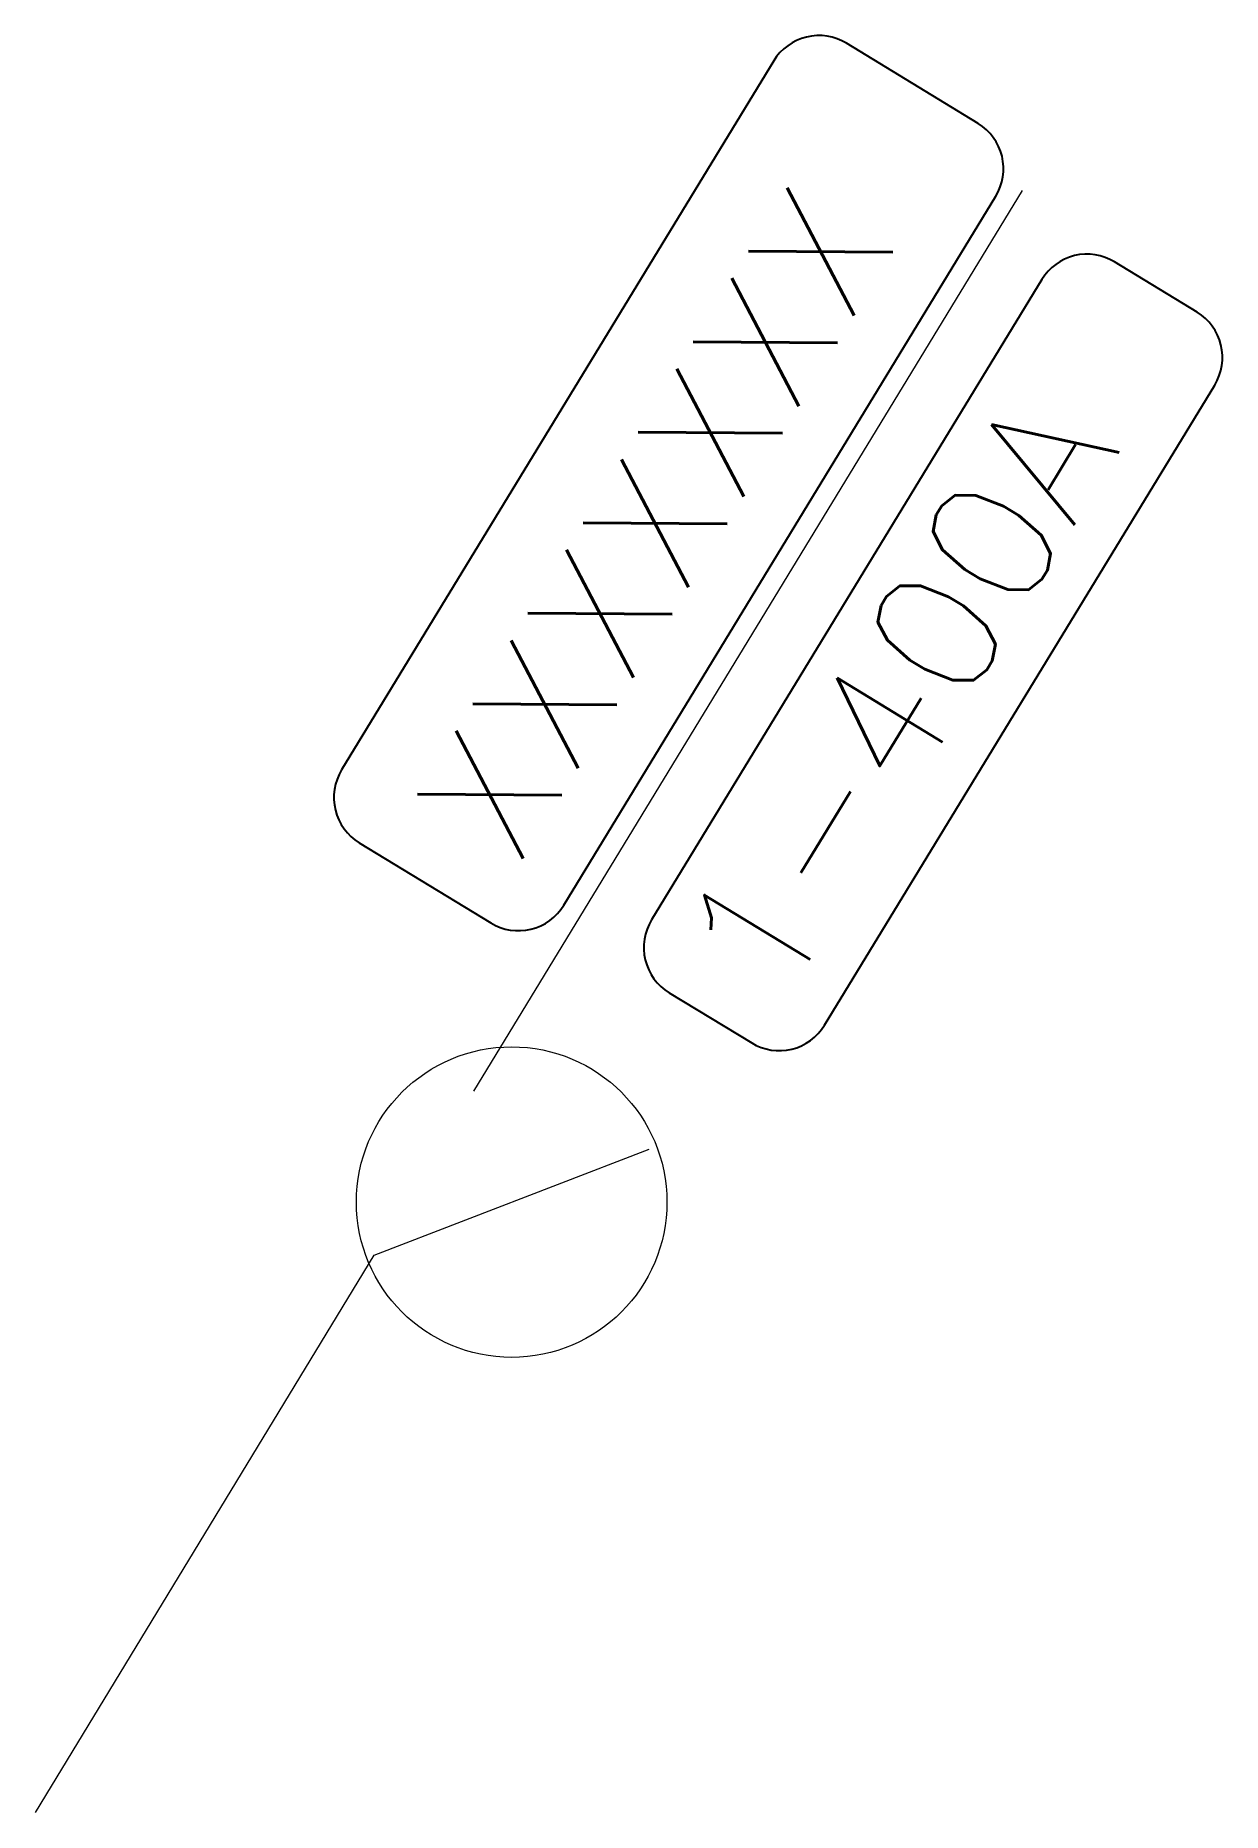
# Model space of a CAD drawing. Header units: millimetres. Extents: x 0 to 17.3, y 0 to 25.9.
import ezdxf

# ---------------------------------------------------------------- set-up
doc = ezdxf.new("R2010")
doc.units = ezdxf.units.MM
doc.layers.add('REDE BT', color=2, linetype='Continuous', lineweight=15)
doc.styles.add('ROMANS', font='ROMANS.shx', dxfattribs={"height": 1.8})

msp = doc.modelspace()

# ---------------------------------------------------------------- linework, layer by layer
for points in [[(6.628, 12.947, 0.414214), (7.688, 13.204), (13.978, 23.524, 0.414214), (13.72, 24.584), (11.806, 25.751, 0.414214), (10.745, 25.494), (4.456, 15.174, 0.414214), (4.713, 14.114)], [(10.425, 11.201, 0.414214), (11.485, 11.458), (17.165, 20.777, 0.414214), (16.908, 21.837), (15.707, 22.569, 0.414214), (14.647, 22.312), (8.967, 12.993, 0.414214), (9.224, 11.932)]]:
    msp.add_lwpolyline(points, format="xyb", close=True)
at = {"layer": 'REDE BT'}
for p, q in [((6.379, 10.497), (14.369, 23.606)), ((4.929, 8.113), (8.933, 9.654)), ((0, 0), (4.929, 8.113))]:
    msp.add_line(p, q, dxfattribs=at)
msp.add_circle((6.931, 8.884), 2.26, dxfattribs=at)

# ---------------------------------------------------------------- texts
at = {"style": 'ROMANS'}
for s, p in [('XXXXXXX', (6.977, 13.686)), ('1-400A', (10.835, 11.692))]:
    msp.add_text(s, height=1.8, rotation=58.6383, dxfattribs=at).set_placement(p)

doc.saveas('drawing.dxf')
